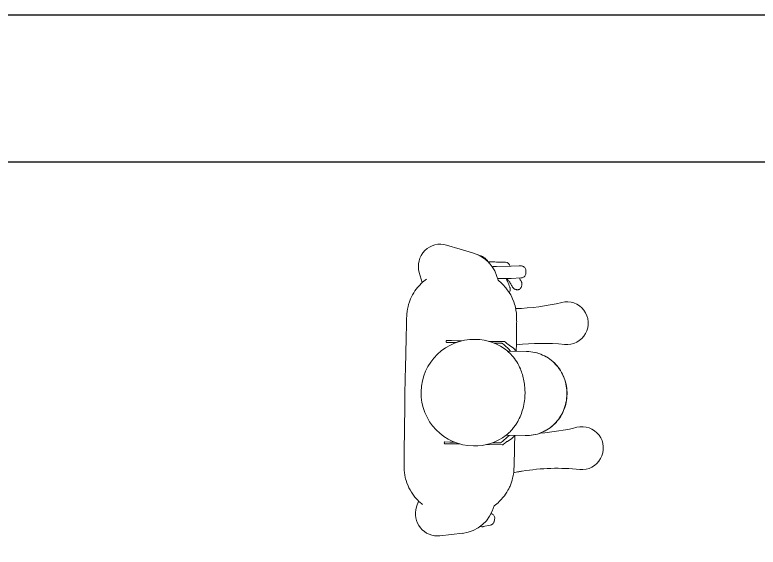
# Model space of a CAD drawing. Header units: metres. Extents: x 51 to 52746, y -259 to 37569.
# Drawn here: x 47359 to 48706, y 36606 to 37569 of the extents above; entities that cross this region are included whole.
import ezdxf

# ---------------------------------------------------------------- set-up
doc = ezdxf.new("R2010")
doc.units = ezdxf.units.M
doc.header["$LTSCALE"] = 500
doc.layers.add('QUOTA', color=4, linetype='Continuous')
doc.layers.add('Visible (ISO)', color=7, linetype='Continuous')

# ---------------------------------------------------------------- blocks, each defined once
blk = doc.blocks.new('man')
at = {"layer": 'Visible (ISO)', "lineweight": 5}
for p, q in [((63357, -21284.8), (63352.8, -21283.3)), ((63336.5, -21306.3), (63340.5, -21292)), ((63340.6, -21291.5), (63341.4, -21289.4)), ((63357.5, -21313.5), (63362.3, -21296.3)), ((63373.4, -21298.1), (63375.6, -21299.1)), ((63328.3, -21331.1), (63336.5, -21306.2)), ((63349.9, -21336.5), (63357.3, -21313.9)), ((63350.5, -21336.5), (63353.5, -21325.5)), ((63375.5, -21321.2), (63377.8, -21322.2)), ((63491.7, -21328.8), (63480.1, -21361.4)), ((63327, -21335.6), (63328.2, -21331.4)), ((63299.7, -21354), (63297.9, -21356.4)), ((63277.7, -21383.7), (63291.2, -21364.5)), ((63461.7, -21361.8), (63452.4, -21388)), ((63458.7, -21379.8), (63463.4, -21366.6)), ((63462, -21361.2), (63461.7, -21361.8)), ((63635.2, -21380), (63623.6, -21412.6)), ((63262.9, -21404.7), (63277.7, -21383.7)), ((63435.9, -21434.1), (63433, -21442.3)), ((63628.2, -21450.7), (63637.6, -21424.6)), ((63633.2, -21427.2), (63628.6, -21440.3)), ((63637.6, -21424.6), (63637.8, -21423.9)), ((63429.7, -21451.5), (63433, -21442.3)), ((63435.6, -21444.5), (63432.7, -21452.5)), ((63429.7, -21451.5), (63426.8, -21459.7)), ((63427.2, -21461), (63428.7, -21461.5)), ((63429.7, -21461.1), (63432.7, -21452.5)), ((63294.2, -21467.5), (63313, -21468.1)), ((63764.8, -21483.2), (63761.1, -21480.9)), ((63608.9, -21505), (63611.8, -21496.8)), ((63767, -21504.9), (63768.7, -21492.1)), ((63602.6, -21513.1), (63599.5, -21521.7)), ((63602.5, -21522.8), (63605.6, -21514.2)), ((63602.6, -21513.1), (63605.5, -21505.1)), ((63608.9, -21505), (63605.6, -21514.2)), ((63765, -21509.9), (63766.3, -21507.3)), ((63601.5, -21523.2), (63600, -21522.6)), ((63762.2, -21563.3), (63766.5, -21544.1)), ((63757.6, -21584.4), (63762.2, -21563.3)), ((63694.8, -21607.7), (63685.7, -21600.9))]:
    blk.add_line(p, q, dxfattribs=at)
for centre, radius, start, end in [((63466.4, -21243.5), 38.8, 335.5872, 175.1487), ((63029.1, -21206.4), 400.1, 343.0619, 355.1487), ((63866, -21424.8), 400.1, 155.5872, 168.1435), ((63689.5, -21289.7), 38.8, 335.5872, 175.1487), ((63252.2, -21252.6), 400.1, 345.5571, 355.1487), ((63334.7, -21316.8), 8.8, 82.0123, 159.4141), ((64089.1, -21471.1), 400.1, 155.5872, 170.5834), ((63345.5, -21402.8), 66.5, 83.6787, 144.8787), ((63323.9, -21371.5), 29.9, 100.751, 144.0632), ((63295.5, -21427.6), 39.9, 144.8787, 268.0294), ((63295.5, -21427.6), 39.9, 144.8787, 268.0294), ((63532.1, -21442.4), 96.5, 160.368, 340.368), ((63701.6, -21529.8), 66.5, 347.522, 57.055), ((63718.7, -21575.7), 39.9, 233.1984, 347.522), ((63718.7, -21575.7), 39.9, 233.1984, 347.522)]:
    blk.add_arc(centre, radius, start, end, dxfattribs=at)
for centre, major_axis, ratio, start_param, end_param in [((63349.7, -21311.4), (7.67, -2.43), 0.98066, 6.271535, 6.31715), ((63567.7, -21342.6), (73.5, 37.5), 0.849089, 2.210283, 2.408676), ((63532.1, -21442.4), (-90.9, 32.4), 0.996195, 5.621836, 6.283185), ((63567.7, -21342.6), (-33.2, 75.5), 0.849089, 3.874509, 4.072902), ((63532.1, -21442.4), (90.9, -32.4), 0.996195, 0, 0.66135), ((63427.5, -21460), (0.354, 0.994), 0.752487, 1.570796, 3.141593), ((63428.9, -21460.8), (0.748, -0.267), 0.906308, 4.712389, 6.283185), ((63600.3, -21522), (-0.748, 0.267), 0.906308, 0, 1.570796), ((63601.8, -21522.5), (0.748, -0.267), 0.906308, 4.712389, 6.283185)]:
    blk.add_ellipse(centre, major_axis=major_axis, ratio=ratio, start_param=start_param, end_param=end_param, dxfattribs=at)
for points, knots in [([(63341.4, -21289.4), (63341.7, -21288.6), (63342.1, -21287.8), (63343, -21286.4), (63343.6, -21285.7), (63345, -21284.5), (63345.8, -21284), (63347.5, -21283.2), (63348.5, -21283), (63350.4, -21282.8), (63351.3, -21282.9), (63352.4, -21283.2), (63352.6, -21283.3), (63352.8, -21283.3)], [-1.536112, -1.536112, -1.536112, -1.536112, -1.228889, -1.228889, -0.921667, -0.921667, -0.614445, -0.614445, -0.317146, -0.317146, -0.061511, -0.061511, 0, 0, 0, 0]), ([(63362.3, -21296.3), (63362.5, -21295.5), (63362.6, -21294.7), (63362.7, -21293), (63362.6, -21292.1), (63362.3, -21290.4), (63361.9, -21289.5), (63361, -21287.9), (63360.4, -21287.1), (63359, -21285.8), (63358.2, -21285.3), (63357.2, -21284.9), (63357.1, -21284.9), (63357, -21284.8)], [-1.494956, -1.494956, -1.494956, -1.494956, -1.195965, -1.195965, -0.896973, -0.896973, -0.597982, -0.597982, -0.298991, -0.298991, -0.041253, -0.041253, 0, 0, 0, 0]), ([(63635.2, -21380), (63636.9, -21375.4), (63638.1, -21370.6), (63639.5, -21360.7), (63639.7, -21355.6), (63639.1, -21345.7), (63638.3, -21340.8), (63635.8, -21331.4), (63634, -21326.9), (63629.9, -21318.6), (63627.4, -21314.5), (63621.4, -21306.7), (63618, -21303), (63610.4, -21296.3), (63606.3, -21293.3), (63597.6, -21288.2), (63593, -21286.1), (63583.8, -21282.8), (63579, -21281.6), (63569, -21280), (63563.9, -21279.7), (63553.8, -21280.1), (63548.8, -21280.8), (63539.3, -21283), (63534.7, -21284.6), (63526.3, -21288.5), (63522.1, -21290.8), (63514.1, -21296.5), (63510.4, -21299.8), (63503.6, -21307.1), (63500.6, -21311.1), (63495.5, -21319.7), (63493.4, -21324.2), (63491.7, -21328.8)], [-23.362552, -23.362552, -23.362552, -23.362552, -21.900879, -21.900879, -20.439206, -20.439206, -18.977532, -18.977532, -17.515859, -17.515859, -16.057213, -16.057213, -14.598568, -14.598568, -13.139922, -13.139922, -11.681276, -11.681276, -10.22263, -10.22263, -8.763985, -8.763985, -7.305339, -7.305339, -5.846693, -5.846693, -4.38502, -4.38502, -2.923347, -2.923347, -1.461673, -1.461673, 0, 0, 0, 0]), ([(63498.3, -21315), (63500.8, -21310.7), (63503.8, -21306.8), (63510.5, -21299.5), (63514.3, -21296.2), (63522.2, -21290.6), (63526.4, -21288.2), (63534.8, -21284.4), (63539.4, -21282.8), (63548.9, -21280.5), (63553.9, -21279.8), (63564, -21279.4), (63569.1, -21279.8), (63579.1, -21281.3), (63583.9, -21282.6), (63593.1, -21285.8), (63597.7, -21287.9), (63606.4, -21293), (63610.5, -21296), (63618.1, -21302.7), (63621.5, -21306.4), (63627.5, -21314.2), (63630, -21318.3), (63634.1, -21326.6), (63635.8, -21331.1), (63638.4, -21340.5), (63639.2, -21345.4), (63639.8, -21355.3), (63639.6, -21360.3), (63638.9, -21365.1)], [1.479812, 1.479812, 1.479812, 1.479812, 2.925982, 2.925982, 4.388973, 4.388973, 5.851964, 5.851964, 7.311642, 7.311642, 8.77132, 8.77132, 10.230997, 10.230997, 11.690675, 11.690675, 13.150353, 13.150353, 14.610031, 14.610031, 16.069708, 16.069708, 17.529386, 17.529386, 18.992377, 18.992377, 20.455368, 20.455368, 21.901539, 21.901539, 21.901539, 21.901539]), ([(63340.6, -21291.5), (63340.6, -21291.5), (63340.6, -21291.5), (63340.6, -21291.6), (63340.6, -21291.6), (63340.5, -21291.7), (63340.5, -21291.7), (63340.5, -21291.8), (63340.5, -21291.8), (63340.5, -21291.9), (63340.5, -21291.9), (63340.5, -21292)], [-1.53611176, -1.53611176, -1.53611176, -1.53611176, -1.52788057, -1.52788057, -1.51964938, -1.51964938, -1.51141818, -1.51141818, -1.50318699, -1.50318699, -1.4949558, -1.4949558, -1.4949558, -1.4949558]), ([(63373.4, -21298.1), (63373, -21298), (63372.6, -21297.9), (63371.9, -21297.6), (63371.6, -21297.6), (63370.8, -21297.5), (63370.5, -21297.4), (63369.8, -21297.4), (63369.5, -21297.4), (63368.9, -21297.5), (63368.6, -21297.5), (63368.3, -21297.5)], [0.90707941, 0.90707941, 0.90707941, 0.90707941, 0.91493657, 0.91493657, 0.92279374, 0.92279374, 0.9306509, 0.9306509, 0.93850806, 0.93850806, 0.94636522, 0.94636522, 0.94636522, 0.94636522]), ([(63375.6, -21299.1), (63376.5, -21299.5), (63377.3, -21300), (63378.7, -21301.2), (63379.3, -21302), (63380.2, -21303.5), (63380.5, -21304.2), (63380.9, -21305.7), (63381, -21306.3), (63381, -21307.5), (63381, -21308), (63380.9, -21308.6), (63380.9, -21308.8), (63380.9, -21309)], [0.817114, 0.817114, 0.817114, 0.817114, 0.8364236, 0.8364236, 0.8564258, 0.8564258, 0.8801146, 0.8801146, 0.9043898, 0.9043898, 0.928665, 0.928665, 0.9384902, 0.9384902, 0.9384902, 0.9384902]), ([(63315.7, -21342.8), (63316.2, -21341.2), (63316.8, -21339.7), (63318.9, -21333.9), (63320.5, -21329.7), (63323.5, -21321.5), (63325, -21317.5), (63326.4, -21313.7)], [1.5863221, 1.5863221, 1.5863221, 1.5863221, 1.6265011, 1.6265011, 1.7379108, 1.7379108, 1.8493204, 1.8493204, 1.8493204, 1.8493204]), ([(63380.8, -21309.2), (63380.6, -21309.8), (63380.4, -21310.3), (63379.9, -21311.2), (63379.6, -21311.6), (63378.9, -21312.5), (63378.5, -21312.9), (63377.5, -21313.8), (63377, -21314.3), (63375.5, -21315.1), (63374.5, -21315.5), (63373.2, -21315.8)], [-0.1836745, -0.1836745, -0.1836745, -0.1836745, -0.1469396, -0.1469396, -0.1102047, -0.1102047, -0.0734698, -0.0734698, -0.0367349, -0.0367349, 0, 0, 0, 0]), ([(63379, -21310.5), (63379, -21310.5), (63379, -21310.5), (63379.1, -21310.5), (63379.3, -21310.5), (63379.5, -21310.4), (63379.6, -21310.3), (63380, -21310.1), (63380.3, -21310), (63380.7, -21309.6), (63380.8, -21309.3), (63380.9, -21309)], [-0.0014809, -0.0014809, -0.0014809, -0.0014809, 0, 0, 0.0637239, 0.0637239, 0.1453783, 0.1453783, 0.3199837, 0.3199837, 0.5591603, 0.5591603, 0.5591603, 0.5591603]), ([(63352.8, -21336.7), (63353.5, -21336.3), (63354.2, -21335.9), (63362.7, -21330.5), (63369.2, -21328), (63383.3, -21323.5), (63389, -21323), (63402.5, -21321.8), (63406.4, -21322.4), (63417.8, -21323.5), (63419.3, -21324.2), (63423.4, -21325.2), (63424.5, -21325.5), (63427, -21326.2), (63427.9, -21326.5), (63430.2, -21327.2), (63431.5, -21327.6), (63434.1, -21328.5), (63435.4, -21328.9), (63438.2, -21329.9), (63439.7, -21330.4), (63441.4, -21331), (63441.6, -21331.1), (63441.9, -21331.2)], [-2.115664, -2.115664, -2.115664, -2.115664, -2.114249, -2.114249, -2.096998, -2.096998, -2.068148, -2.068148, -2.007323, -2.007323, -1.845434, -1.845434, -1.64276, -1.64276, -1.349444, -1.349444, -0.921965, -0.921965, -0.494487, -0.494487, -0.067008, -0.067008, 0, 0, 0, 0]), ([(63354.8, -21321.7), (63356.9, -21321.5), (63359.1, -21321.2), (63364.6, -21320.8), (63368.1, -21320.6), (63371.7, -21320.5)], [4.9372057, 4.9372057, 4.9372057, 4.9372057, 4.9829555, 4.9829555, 5.0505971, 5.0505971, 5.0505971, 5.0505971]), ([(63355.2, -21320.4), (63356.8, -21319.8), (63358.5, -21319.2), (63362.2, -21318.1), (63364.3, -21317.6), (63368.6, -21316.6), (63370.9, -21316.2), (63373.2, -21315.8)], [-1.4619873, -1.4619873, -1.4619873, -1.4619873, -1.4114933, -1.4114933, -1.3580159, -1.3580159, -1.3045386, -1.3045386, -1.3045386, -1.3045386]), ([(63375.5, -21321.2), (63375.2, -21321.1), (63374.9, -21321), (63374.4, -21320.9), (63374.2, -21320.8), (63373.6, -21320.7), (63373.4, -21320.6), (63372.9, -21320.5), (63372.6, -21320.5), (63372.1, -21320.5), (63371.9, -21320.5), (63371.7, -21320.5)], [0.75307771, 0.75307771, 0.75307771, 0.75307771, 0.7597671, 0.7597671, 0.7664565, 0.7664565, 0.7731459, 0.7731459, 0.77983529, 0.77983529, 0.78652469, 0.78652469, 0.78652469, 0.78652469]), ([(63377.8, -21322.2), (63378.7, -21322.6), (63379.5, -21323.1), (63380.5, -21324), (63380.7, -21324.3), (63381, -21324.5)], [0.82048526, 0.82048526, 0.82048526, 0.82048526, 0.84335123, 0.84335123, 0.85211498, 0.85211498, 0.85211498, 0.85211498]), ([(63327, -21335.6), (63326.9, -21336.1), (63326.8, -21336.6), (63326.9, -21337.6), (63327, -21338.1), (63327.2, -21338.7), (63327.2, -21338.8), (63327.3, -21338.9)], [0, 0, 0, 0, 0.3582129, 0.3582129, 0.7164257, 0.7164257, 0.7597624, 0.7597624, 0.7597624, 0.7597624]), ([(63441.9, -21331.2), (63445.6, -21332.5), (63449.3, -21333.8), (63456.6, -21336.4), (63460.4, -21337.7), (63467.8, -21340.3), (63471.5, -21341.6), (63478.6, -21344.1), (63481.9, -21345.3), (63485.3, -21346.5)], [0, 0, 0, 0, 1.190216, 1.190216, 2.380431, 2.380431, 3.570647, 3.570647, 4.65573, 4.65573, 4.65573, 4.65573]), ([(63477.5, -21350.1), (63476.9, -21350.5), (63476.4, -21350.9), (63475.2, -21351.7), (63474.7, -21352.2), (63473.6, -21353), (63473, -21353.5), (63471.9, -21354.3), (63471.3, -21354.8), (63470.2, -21355.6), (63469.7, -21356.1), (63469.1, -21356.5)], [-0.78819729, -0.78819729, -0.78819729, -0.78819729, -0.77388145, -0.77388145, -0.75956562, -0.75956562, -0.74524978, -0.74524978, -0.73093395, -0.73093395, -0.71661811, -0.71661811, -0.71661811, -0.71661811]), ([(63477.5, -21350.1), (63477.7, -21349.9), (63477.9, -21349.8), (63478.4, -21349.5), (63478.7, -21349.4), (63479.4, -21349), (63479.8, -21348.8), (63480.5, -21348.5), (63480.9, -21348.3), (63481.7, -21347.9), (63482.1, -21347.8), (63482.6, -21347.6)], [0, 0, 0, 0, 0.1313335, 0.1313335, 0.262667, 0.262667, 0.3940004, 0.3940004, 0.5253339, 0.5253339, 0.6566674, 0.6566674, 0.6566674, 0.6566674]), ([(63562.9, -21355.9), (63559.5, -21354.7), (63555.8, -21353.6), (63548.3, -21351.7), (63544.4, -21351), (63536.7, -21349.9), (63532.8, -21349.5), (63525.2, -21349.3), (63521.5, -21349.4), (63513.3, -21350), (63508.5, -21350.7), (63499, -21353), (63494.4, -21354.5), (63486.5, -21357.9), (63483.2, -21359.6), (63480.1, -21361.4)], [10.280068, 10.280068, 10.280068, 10.280068, 11.377324, 11.377324, 12.47458, 12.47458, 13.571836, 13.571836, 14.669092, 14.669092, 16.141853, 16.141853, 17.614614, 17.614614, 18.722548, 18.722548, 18.722548, 18.722548]), ([(63623.6, -21412.6), (63623.3, -21411.9), (63623.1, -21411.2), (63621.9, -21408.3), (63620.9, -21406), (63618.6, -21401.4), (63617.3, -21399.1), (63614.5, -21394.7), (63613, -21392.5), (63609.9, -21388.4), (63608.3, -21386.4), (63603.9, -21381.6), (63600.9, -21378.6), (63594.2, -21372.9), (63590.6, -21370.3), (63583.1, -21365.3), (63579.1, -21363), (63571, -21359.1), (63566.9, -21357.4), (63562.9, -21355.9)], [6.234029, 6.234029, 6.234029, 6.234029, 6.477336, 6.477336, 7.251094, 7.251094, 8.024851, 8.024851, 8.798609, 8.798609, 9.572366, 9.572366, 10.850455, 10.850455, 12.128544, 12.128544, 13.406633, 13.406633, 14.684722, 14.684722, 14.684722, 14.684722]), ([(63462, -21361.2), (63462, -21361.1), (63462, -21361), (63462.1, -21360.9), (63462.2, -21360.8), (63462.3, -21360.8), (63462.3, -21360.8), (63462.3, -21360.8)], [0, 0, 0, 0, 0.03379696, 0.03379696, 0.06929352, 0.06929352, 0.0698564, 0.0698564, 0.0698564, 0.0698564]), ([(63466, -21358.4), (63465.8, -21358.6), (63465.5, -21358.7), (63465, -21359), (63464.8, -21359.2), (63464.2, -21359.5), (63464, -21359.7), (63463.5, -21360), (63463.2, -21360.2), (63462.7, -21360.5), (63462.5, -21360.7), (63462.2, -21360.8)], [5.59791902, 5.59791902, 5.59791902, 5.59791902, 5.60567012, 5.60567012, 5.61342121, 5.61342121, 5.62117231, 5.62117231, 5.6289234, 5.6289234, 5.6366745, 5.6366745, 5.6366745, 5.6366745]), ([(63464, -21365.8), (63463.9, -21365.9), (63463.9, -21365.9), (63463.8, -21366), (63463.7, -21366.1), (63463.6, -21366.2), (63463.6, -21366.2), (63463.5, -21366.3), (63463.5, -21366.4), (63463.4, -21366.5), (63463.4, -21366.6), (63463.4, -21366.6)], [5.643335, 5.643335, 5.643335, 5.643335, 5.7713051, 5.7713051, 5.8992751, 5.8992751, 6.0272452, 6.0272452, 6.1552153, 6.1552153, 6.2831853, 6.2831853, 6.2831853, 6.2831853]), ([(63482, -21356.1), (63480.7, -21356.7), (63479.5, -21357.2), (63473.3, -21360.1), (63468.5, -21362.8), (63464, -21365.8)], [5.4601454, 5.4601454, 5.4601454, 5.4601454, 5.496331, 5.496331, 5.643335, 5.643335, 5.643335, 5.643335]), ([(63466, -21358.4), (63466.3, -21358.3), (63466.5, -21358.1), (63467, -21357.8), (63467.3, -21357.7), (63467.8, -21357.4), (63468, -21357.2), (63468.5, -21357), (63468.7, -21356.8), (63468.9, -21356.7), (63468.9, -21356.6), (63469, -21356.6), (63469.1, -21356.6), (63469.1, -21356.5), (63469.1, -21356.5), (63469.1, -21356.5)], [0, 0, 0, 0, 0.0878551, 0.0878551, 0.1757101, 0.1757101, 0.2635652, 0.2635652, 0.3514203, 0.3514203, 0.3851258, 0.3851258, 0.4111861, 0.4111861, 0.4392753, 0.4392753, 0.4392753, 0.4392753]), ([(63633.3, -21426.2), (63631.6, -21421), (63629.6, -21415.9), (63626.7, -21409.7), (63626.1, -21408.5), (63625.5, -21407.3)], [3.7814429, 3.7814429, 3.7814429, 3.7814429, 3.9284469, 3.9284469, 3.9646325, 3.9646325, 3.9646325, 3.9646325]), ([(63629, -21397.7), (63632.4, -21398.9), (63635.7, -21400.2), (63642.8, -21402.7), (63646.5, -21404), (63653.9, -21406.7), (63657.6, -21408), (63664.9, -21410.7), (63668.6, -21412), (63672.3, -21413.4)], [20.031217, 20.031217, 20.031217, 20.031217, 21.121256, 21.121256, 22.316431, 22.316431, 23.511607, 23.511607, 24.706782, 24.706782, 24.706782, 24.706782]), ([(63630.4, -21400.3), (63630.6, -21400.7), (63630.8, -21401.1), (63631.3, -21401.9), (63631.4, -21402.3), (63631.8, -21403.1), (63632, -21403.4), (63632.3, -21404.1), (63632.4, -21404.5), (63632.7, -21405), (63632.7, -21405.3), (63632.8, -21405.5)], [0, 0, 0, 0, 0.1313335, 0.1313335, 0.262667, 0.262667, 0.3940004, 0.3940004, 0.5253339, 0.5253339, 0.6566674, 0.6566674, 0.6566674, 0.6566674]), ([(63635.2, -21415.7), (63635, -21415), (63634.9, -21414.4), (63634.6, -21413), (63634.4, -21412.3), (63634.1, -21410.9), (63634, -21410.2), (63633.6, -21408.9), (63633.5, -21408.2), (63633.1, -21406.8), (63633, -21406.1), (63632.8, -21405.5)], [0.71661811, 0.71661811, 0.71661811, 0.71661811, 0.73093395, 0.73093395, 0.74524978, 0.74524978, 0.75956562, 0.75956562, 0.77388145, 0.77388145, 0.78819729, 0.78819729, 0.78819729, 0.78819729]), ([(63692.1, -21421.2), (63692.5, -21418), (63693, -21414.9), (63693.7, -21409.7), (63694.1, -21407.7), (63694.4, -21405.6)], [3.728795, 3.728795, 3.728795, 3.728795, 4.754221, 4.754221, 5.433396, 5.433396, 5.433396, 5.433396]), ([(63635.2, -21415.7), (63635.2, -21415.7), (63635.2, -21415.7), (63635.2, -21415.8), (63635.2, -21415.8), (63635.2, -21416), (63635.3, -21416.1), (63635.4, -21416.4), (63635.4, -21416.6), (63635.6, -21417), (63635.7, -21417.3), (63635.9, -21417.8), (63636, -21418.1), (63636.2, -21418.6), (63636.3, -21418.9), (63636.4, -21419.2)], [0, 0, 0, 0, 0.0197085, 0.0197085, 0.05267, 0.05267, 0.1040358, 0.1040358, 0.1786726, 0.1786726, 0.2665277, 0.2665277, 0.3543827, 0.3543827, 0.4392753, 0.4392753, 0.4392753, 0.4392753]), ([(63637.8, -21423.5), (63637.7, -21423.2), (63637.6, -21422.9), (63637.4, -21422.3), (63637.3, -21422), (63637.1, -21421.5), (63637.1, -21421.2), (63636.9, -21420.6), (63636.8, -21420.3), (63636.6, -21419.7), (63636.5, -21419.5), (63636.4, -21419.2)], [3.78810346, 3.78810346, 3.78810346, 3.78810346, 3.79585456, 3.79585456, 3.80360565, 3.80360565, 3.81135675, 3.81135675, 3.81910784, 3.81910784, 3.82685894, 3.82685894, 3.82685894, 3.82685894]), ([(63672.3, -21413.4), (63673.8, -21413.9), (63675.3, -21414.5), (63678.1, -21415.5), (63679.5, -21416), (63682.1, -21417), (63683.3, -21417.5), (63685.9, -21418.5), (63687, -21418.9), (63690.8, -21420.6), (63691.9, -21420.9), (63699.3, -21425.1), (63701.9, -21426.2), (63712, -21434.2), (63716.6, -21437.4), (63726.9, -21451.1), (63730.1, -21455.8), (63734.9, -21466), (63736.4, -21469.7), (63737.7, -21474)], [-2.463724, -2.463724, -2.463724, -2.463724, -2.036563, -2.036563, -1.609402, -1.609402, -1.182241, -1.182241, -0.75508, -0.75508, -0.518728, -0.518728, -0.423324, -0.423324, -0.375621, -0.375621, -0.357946, -0.357946, -0.349847, -0.349847, -0.349847, -0.349847]), ([(63633.2, -21427.2), (63633.3, -21427.2), (63633.3, -21427.1), (63633.3, -21427), (63633.3, -21426.9), (63633.3, -21426.8), (63633.3, -21426.7), (63633.3, -21426.6), (63633.3, -21426.5), (63633.3, -21426.4), (63633.3, -21426.3), (63633.3, -21426.2)], [3.1415927, 3.1415927, 3.1415927, 3.1415927, 3.2695627, 3.2695627, 3.3975328, 3.3975328, 3.5255028, 3.5255028, 3.6534729, 3.6534729, 3.7814429, 3.7814429, 3.7814429, 3.7814429]), ([(63637.8, -21423.4), (63637.8, -21423.4), (63637.8, -21423.4), (63637.8, -21423.5), (63637.8, -21423.6), (63637.8, -21423.7), (63637.8, -21423.8), (63637.8, -21423.9)], [-0.00056442, -0.00056442, -0.00056442, -0.00056442, 0, 0, 0.03559372, 0.03559372, 0.06948319, 0.06948319, 0.06948319, 0.06948319]), ([(63374.8, -21519.2), (63373.3, -21518.6), (63371.9, -21518.1), (63369, -21517.1), (63367.7, -21516.6), (63365.1, -21515.6), (63363.9, -21515.1), (63361.3, -21514.1), (63360.1, -21513.6), (63356.3, -21512), (63355.2, -21511.6), (63347.9, -21507.5), (63345.4, -21506.4), (63335.3, -21498.5), (63330.8, -21495.4), (63320.4, -21481.8), (63317.2, -21477), (63312.3, -21466.8), (63310.8, -21463.1), (63309.5, -21458.9)], [-2.463822, -2.463822, -2.463822, -2.463822, -2.036343, -2.036343, -1.608865, -1.608865, -1.181386, -1.181386, -0.753908, -0.753908, -0.51724, -0.51724, -0.421835, -0.421835, -0.374132, -0.374132, -0.356391, -0.356391, -0.348373, -0.348373, -0.348373, -0.348373]), ([(63749.3, -21483.5), (63749.7, -21482.9), (63750.2, -21482.4), (63751.4, -21481.3), (63752.2, -21480.8), (63753.7, -21480.1), (63754.6, -21479.8), (63756.4, -21479.5), (63757.4, -21479.6), (63759.2, -21479.9), (63760, -21480.2), (63760.9, -21480.7), (63761, -21480.8), (63761.1, -21480.9)], [-1.415162, -1.415162, -1.415162, -1.415162, -1.150725, -1.150725, -0.863044, -0.863044, -0.575363, -0.575363, -0.297342, -0.297342, -0.041646, -0.041646, 0, 0, 0, 0]), ([(63768.7, -21492.1), (63768.8, -21491.5), (63768.8, -21490.9), (63768.7, -21489.6), (63768.6, -21489), (63768.3, -21487.7), (63768, -21487), (63767.4, -21485.8), (63767, -21485.2), (63766, -21484.1), (63765.4, -21483.6), (63764.8, -21483.2)], [-1.115512, -1.115512, -1.115512, -1.115512, -0.892409, -0.892409, -0.669307, -0.669307, -0.446205, -0.446205, -0.223102, -0.223102, 0, 0, 0, 0]), ([(63767, -21504.9), (63767, -21505), (63766.9, -21505.2), (63766.9, -21505.6), (63766.8, -21505.7), (63766.7, -21506), (63766.7, -21506.2), (63766.6, -21506.5), (63766.5, -21506.7), (63766.4, -21507), (63766.3, -21507.2), (63766.3, -21507.3)], [1.1155116, 1.1155116, 1.1155116, 1.1155116, 1.1707477, 1.1707477, 1.2259838, 1.2259838, 1.2812199, 1.2812199, 1.3364561, 1.3364561, 1.3916922, 1.3916922, 1.3916922, 1.3916922]), ([(63430.2, -21539.2), (63426.5, -21537.8), (63422.8, -21536.5), (63415.4, -21533.8), (63411.7, -21532.5), (63404.3, -21529.8), (63400.7, -21528.5), (63393.3, -21525.8), (63389.6, -21524.5), (63382.2, -21521.8), (63378.5, -21520.5), (63374.8, -21519.2)], [18.730904, 18.730904, 18.730904, 18.730904, 19.926079, 19.926079, 21.121255, 21.121255, 22.31643, 22.31643, 23.511606, 23.511606, 24.706782, 24.706782, 24.706782, 24.706782]), ([(63549.7, -21581.8), (63541.6, -21578.9), (63533.6, -21576.1), (63518, -21570.7), (63510.6, -21568.2), (63498.7, -21564.1), (63494.4, -21562.5), (63487.3, -21560), (63485, -21559.2), (63479.1, -21557), (63475.8, -21555.8), (63464.9, -21551.8), (63457.4, -21549.1), (63443.3, -21543.9), (63436.8, -21541.5), (63430.2, -21539.2)], [-13.323534, -13.323534, -13.323534, -13.323534, -10.658828, -10.658828, -7.994121, -7.994121, -6.661767, -6.661767, -5.956983, -5.956983, -4.822017, -4.822017, -2.15731, -2.15731, 0, 0, 0, 0]), ([(63605.3, -21601.4), (63601.6, -21600.1), (63597.9, -21598.8), (63590.5, -21596.2), (63586.8, -21594.9), (63579.4, -21592.3), (63575.7, -21591), (63568.2, -21588.3), (63564.5, -21587), (63557.1, -21584.4), (63553.4, -21583.1), (63549.7, -21581.8)], [0, 0, 0, 0, 1.190216, 1.190216, 2.380432, 2.380432, 3.570647, 3.570647, 4.760863, 4.760863, 5.951079, 5.951079, 5.951079, 5.951079]), ([(63694.1, -21596), (63693.5, -21596.4), (63692.9, -21596.7), (63684.5, -21602), (63677.9, -21604.5), (63663.8, -21609), (63658.2, -21609.6), (63644.6, -21610.8), (63640.7, -21610.2), (63629.3, -21609.1), (63627.9, -21608.4), (63623.7, -21607.4), (63622.6, -21607.1), (63620.2, -21606.4), (63619.2, -21606.1), (63616.9, -21605.4), (63615.7, -21604.9), (63613.1, -21604.1), (63611.7, -21603.6), (63608.9, -21602.7), (63607.4, -21602.2), (63605.7, -21601.5), (63605.5, -21601.5), (63605.3, -21601.4)], [-2.115527, -2.115527, -2.115527, -2.115527, -2.114249, -2.114249, -2.096998, -2.096998, -2.068148, -2.068148, -2.007323, -2.007323, -1.845434, -1.845434, -1.64276, -1.64276, -1.349444, -1.349444, -0.921965, -0.921965, -0.494487, -0.494487, -0.067008, -0.067008, 0, 0, 0, 0])]:
    blk.add_open_spline(points, degree=3, knots=knots, dxfattribs=at)
for points in [[(63361.5, -21298.9), (63363.7, -21298.4), (63366, -21297.9), (63368.3, -21297.5)], [(63328.3, -21331.1), (63328.3, -21331.2), (63328.2, -21331.3), (63328.2, -21331.4)], [(63485.4, -21346.4), (63484.5, -21346.8), (63483.5, -21347.2), (63482.6, -21347.6)], [(63630.4, -21400.3), (63629.9, -21399.4), (63629.4, -21398.5), (63628.9, -21397.6)]]:
    blk.add_open_spline(points, degree=3, dxfattribs=at)

msp = doc.modelspace()

# ---------------------------------------------------------------- linework, layer by layer
at = {"linetype": 'Continuous', "lineweight": -3}
msp.add_line((31742.648, 37569.354), (52742.648, 37569.354), dxfattribs=at)
at = {"layer": 'QUOTA', "color": 30, "linetype": 'Continuous', "lineweight": -3}
msp.add_line((52475.981, 37302.688), (32409.314, 37302.688), dxfattribs=at)

# ---------------------------------------------------------------- block references
at = {"rotation": 288.6190687538082}
msp.add_blockref('man', (48227.827, 103938.496), dxfattribs=at)

doc.saveas('drawing.dxf')
